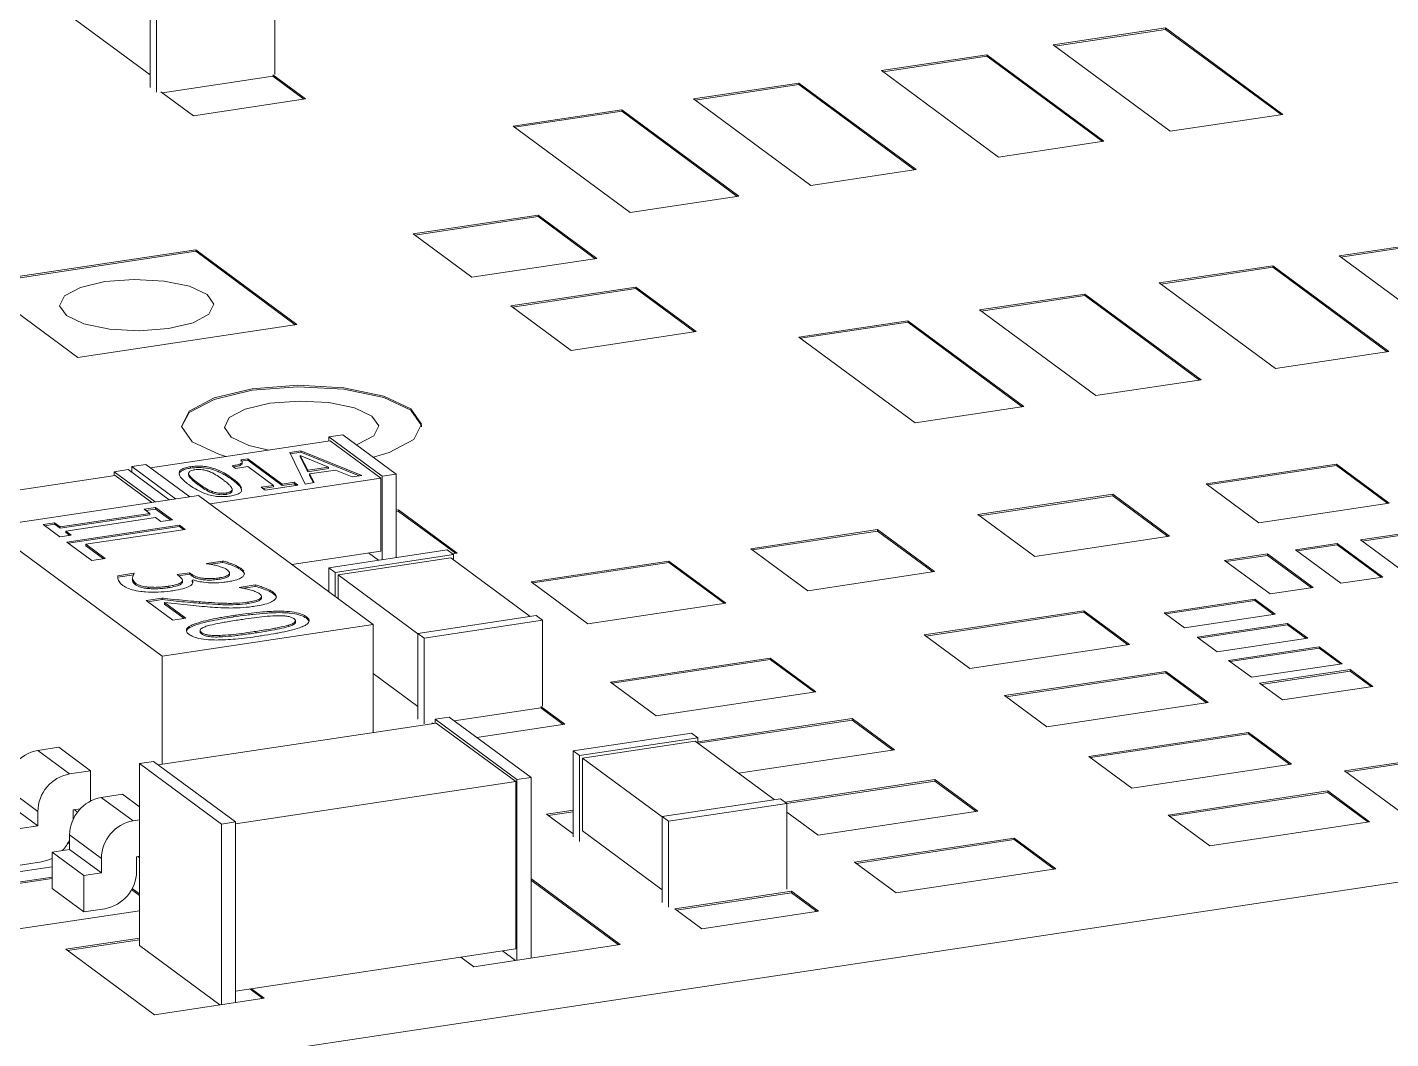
# Model space of a CAD drawing. Header units: millimetres. Extents: x 30 to 313, y 16 to 167.
# Drawn here: x 166.464 to 170.879, y 119.998 to 123.274 of the extents above; entities that cross this region are included whole.
import ezdxf

# ---------------------------------------------------------------- set-up
doc = ezdxf.new("R2010")
doc.units = ezdxf.units.MM

msp = doc.modelspace()

# ---------------------------------------------------------------- linework, layer by layer
at = {"color": 7, "linetype": 'Continuous', "lineweight": 15}
for p, q in [((167.2657, 123.1211), (167.2657, 123.3992)), ((166.8623, 123.0787), (166.8623, 123.3568)), ((166.8623, 123.1198), (166.604, 123.3105)), ((166.8829, 123.3416), (166.8829, 123.0635)), ((169.7854, 123.2173), (170.1499, 123.2721)), ((170.1499, 123.2674), (169.7907, 123.2133)), ((170.1499, 123.2721), (170.5292, 122.992)), ((170.1499, 123.2674), (170.1499, 123.2721)), ((170.5239, 122.9912), (170.1499, 123.2674)), ((170.1647, 122.9372), (169.7854, 123.2173)), ((169.2297, 123.1336), (169.571, 123.185)), ((169.571, 123.1803), (169.235, 123.1297)), ((169.571, 123.185), (169.9503, 122.9049)), ((169.571, 123.1803), (169.571, 123.185)), ((169.945, 122.9041), (169.571, 123.1803)), ((169.609, 122.8535), (169.2297, 123.1336)), ((166.9015, 123.0616), (167.2592, 123.1154)), ((167.2592, 123.1201), (167.3651, 123.0419)), ((167.3598, 123.0411), (167.2592, 123.1154)), ((168.6217, 123.0421), (168.9627, 123.0935)), ((168.9627, 123.0887), (168.627, 123.0382)), ((168.9627, 123.0935), (169.342, 122.8134)), ((168.9627, 123.0887), (168.9627, 123.0935)), ((169.3367, 122.8126), (168.9627, 123.0887)), ((167.0021, 122.9873), (166.8962, 123.0655)), ((167.3651, 123.0419), (167.0021, 122.9873)), ((169.001, 122.7621), (168.6217, 123.0421)), ((168.0368, 122.9541), (168.3889, 123.0071)), ((168.3889, 123.0024), (168.0421, 122.9502)), ((168.3889, 123.0071), (168.7683, 122.727)), ((168.3889, 123.0024), (168.3889, 123.0071)), ((168.7629, 122.7262), (168.3889, 123.0024)), ((168.4161, 122.674), (168.0368, 122.9541)), ((170.5292, 122.992), (170.1647, 122.9372)), ((169.9503, 122.9049), (169.609, 122.8535)), ((169.342, 122.8134), (169.001, 122.7621)), ((168.7683, 122.727), (168.4161, 122.674)), ((167.7132, 122.6049), (168.1182, 122.6658)), ((168.1182, 122.6611), (167.7185, 122.6009)), ((168.1182, 122.6658), (168.3084, 122.5253)), ((168.1182, 122.6611), (168.1182, 122.6658)), ((168.3031, 122.5245), (168.1182, 122.6611)), ((167.9034, 122.4644), (167.7132, 122.6049)), ((166.3, 122.4465), (167.0096, 122.5533)), ((167.0096, 122.5533), (167.3371, 122.3114)), ((167.0096, 122.5485), (167.0096, 122.5533)), ((170.7113, 122.5336), (171.0757, 122.5884)), ((171.0757, 122.5837), (170.7166, 122.5297)), ((167.0096, 122.5485), (166.3053, 122.4426)), ((167.3318, 122.3106), (167.0096, 122.5485)), ((168.3084, 122.5253), (167.9034, 122.4644)), ((171.0873, 122.2559), (170.7113, 122.5336)), ((170.1291, 122.446), (170.4969, 122.5013)), ((170.4969, 122.4966), (170.1344, 122.4421)), ((170.4969, 122.5013), (170.8729, 122.2237)), ((170.4969, 122.4966), (170.4969, 122.5013)), ((170.8676, 122.2229), (170.4969, 122.4966)), ((166.6275, 122.2047), (166.3, 122.4465)), ((168.0294, 122.3714), (168.4344, 122.4323)), ((168.4344, 122.4276), (168.0347, 122.3675)), ((168.4344, 122.4323), (168.6295, 122.2882)), ((168.4344, 122.4276), (168.4344, 122.4323)), ((168.6242, 122.2874), (168.4344, 122.4276)), ((170.5051, 122.1683), (170.1291, 122.446)), ((169.5475, 122.3585), (169.8885, 122.4098)), ((169.8885, 122.4051), (169.5528, 122.3546)), ((169.8885, 122.4098), (170.2646, 122.1321)), ((169.8885, 122.4051), (169.8885, 122.4098)), ((170.2593, 122.1313), (169.8885, 122.4051)), ((183.2217, 122.3589), (167.2716, 119.9589)), ((168.2246, 122.2273), (168.0294, 122.3714)), ((169.9236, 122.0808), (169.5475, 122.3585)), ((167.3371, 122.3114), (166.6275, 122.2047)), ((168.6295, 122.2882), (168.2246, 122.2273)), ((168.9626, 122.2705), (169.3148, 122.3235)), ((169.3148, 122.3188), (168.9679, 122.2666)), ((169.3148, 122.3235), (169.6908, 122.0458)), ((169.3148, 122.3188), (169.3148, 122.3235)), ((169.6855, 122.045), (169.3148, 122.3188)), ((169.3386, 121.9928), (168.9626, 122.2705)), ((170.8729, 122.2237), (170.5051, 122.1683)), ((170.2646, 122.1321), (169.9236, 122.0808)), ((169.6908, 122.0458), (169.3386, 121.9928)), ((166.8629, 121.8472), (167.4448, 121.9347)), ((167.4406, 121.9472), (167.4862, 121.954)), ((167.4406, 121.9341), (167.4406, 121.9472)), ((167.4406, 121.9472), (167.6134, 121.8196)), ((167.6093, 121.8132), (167.4448, 121.9347)), ((167.659, 121.8264), (167.4862, 121.954)), ((167.3138, 121.8968), (167.3497, 121.9022)), ((167.3634, 121.7945), (167.3138, 121.8968)), ((167.3497, 121.8975), (167.3159, 121.8924)), ((167.3497, 121.9022), (167.5469, 121.8221)), ((167.3497, 121.8975), (167.3497, 121.9022)), ((167.5384, 121.8209), (167.3497, 121.8975)), ((166.8026, 121.8512), (166.8482, 121.858)), ((166.9445, 121.7465), (166.8026, 121.8512)), ((166.8026, 121.8512), (166.8026, 121.8324)), ((166.8482, 121.858), (166.99, 121.7533)), ((166.9928, 121.8507), (166.9928, 121.846)), ((167.1387, 121.8454), (167.1274, 121.8538)), ((167.1783, 121.8514), (167.1387, 121.8454)), ((167.1551, 121.8733), (167.178, 121.8767)), ((167.178, 121.872), (167.1551, 121.8685)), ((167.1601, 121.8613), (167.1601, 121.866)), ((167.178, 121.8767), (167.2892, 121.7946)), ((167.178, 121.872), (167.178, 121.8767)), ((167.2892, 121.7898), (167.178, 121.872)), ((167.2611, 121.7903), (167.1783, 121.8514)), ((167.3723, 121.839), (167.3475, 121.8872)), ((167.3475, 121.8872), (167.4399, 121.8492)), ((167.3475, 121.8872), (167.3475, 121.8825)), ((167.3475, 121.8825), (167.3723, 121.8343)), ((167.4399, 121.8492), (167.3723, 121.839)), ((167.4399, 121.8492), (167.4399, 121.8444)), ((170.2808, 121.7954), (170.7029, 121.8589)), ((170.7029, 121.8542), (170.2861, 121.7915)), ((170.7029, 121.8589), (170.8742, 121.7324)), ((170.7029, 121.8542), (170.7029, 121.8589)), ((170.8689, 121.7316), (170.7029, 121.8542)), ((166.7491, 121.822), (165.8483, 121.6864)), ((166.745, 121.8344), (166.7906, 121.8413)), ((166.745, 121.8214), (166.745, 121.8344)), ((166.745, 121.8344), (166.8777, 121.7364)), ((166.8671, 121.7348), (166.7491, 121.822)), ((166.9233, 121.7433), (166.7906, 121.8413)), ((166.9865, 121.8299), (166.9865, 121.8252)), ((166.987, 121.8214), (166.987, 121.8261)), ((167.6093, 121.8132), (167.056, 121.7299)), ((167.1269, 121.8091), (167.1269, 121.8138)), ((167.3723, 121.8343), (167.4399, 121.8444)), ((167.3723, 121.8343), (167.3723, 121.839)), ((167.4621, 121.84), (167.3781, 121.8274)), ((167.3781, 121.8274), (167.3929, 121.799)), ((167.3781, 121.8227), (167.3781, 121.8274)), ((167.3906, 121.7986), (167.3781, 121.8227)), ((167.5163, 121.8175), (167.4621, 121.84)), ((167.5469, 121.8221), (167.5163, 121.8175)), ((167.6093, 121.5775), (167.6093, 121.8132)), ((167.659, 121.8264), (167.6134, 121.8196)), ((167.6134, 121.8196), (167.6134, 121.5495)), ((167.659, 121.5563), (167.659, 121.8264)), ((167.0186, 121.7576), (166.335, 121.6548)), ((167.0171, 121.7925), (167.0171, 121.7972)), ((167.0186, 121.7576), (167.5843, 121.3399)), ((167.0618, 121.7661), (167.0618, 121.7708)), ((167.1077, 121.7612), (167.1077, 121.7659)), ((167.1274, 121.7717), (167.1274, 121.7764)), ((167.2214, 121.7844), (167.2611, 121.7903)), ((167.234, 121.7751), (167.2214, 121.7844)), ((167.2611, 121.7856), (167.2267, 121.7804)), ((167.3406, 121.7911), (167.234, 121.7751)), ((167.2611, 121.7856), (167.2611, 121.7903)), ((167.2892, 121.7946), (167.328, 121.8004)), ((167.328, 121.7957), (167.2892, 121.7898)), ((167.2892, 121.7898), (167.2892, 121.7946)), ((167.328, 121.8004), (167.3406, 121.7911)), ((167.328, 121.8004), (167.328, 121.7957)), ((167.3353, 121.7903), (167.328, 121.7957)), ((167.3929, 121.799), (167.3634, 121.7945)), ((169.5422, 121.6957), (169.9786, 121.7614)), ((169.9786, 121.7614), (170.1627, 121.6254)), ((169.9786, 121.7566), (169.9786, 121.7614)), ((170.4521, 121.6689), (170.2808, 121.7954)), ((166.8425, 121.7128), (166.8797, 121.7184)), ((166.8797, 121.7136), (166.8478, 121.7088)), ((166.8797, 121.7184), (166.934, 121.6783)), ((166.8797, 121.7136), (166.8797, 121.7184)), ((166.9287, 121.6775), (166.8797, 121.7136)), ((169.9786, 121.7566), (169.5475, 121.6918)), ((170.1574, 121.6246), (169.9786, 121.7566)), ((170.8742, 121.7324), (170.4521, 121.6689)), ((166.5152, 121.6635), (166.5524, 121.6691)), ((166.5524, 121.6691), (166.5703, 121.6559)), ((166.5524, 121.6644), (166.5524, 121.6691)), ((166.5703, 121.6559), (166.8604, 121.6996)), ((166.8604, 121.6948), (166.5703, 121.6512)), ((166.8789, 121.6859), (166.5888, 121.6422)), ((166.8604, 121.6996), (166.8425, 121.7128)), ((166.8604, 121.6948), (166.8604, 121.6996)), ((166.8968, 121.6727), (166.8789, 121.6859)), ((166.934, 121.6783), (166.8968, 121.6727)), ((167.659, 121.7096), (167.6663, 121.7107)), ((167.6663, 121.706), (167.659, 121.7049)), ((167.6663, 121.7107), (167.8557, 121.5709)), ((167.6663, 121.706), (167.6663, 121.7107)), ((167.8504, 121.5701), (167.6663, 121.706)), ((169.7263, 121.5597), (169.5422, 121.6957)), ((166.9007, 121.237), (166.335, 121.6548)), ((166.5694, 121.6234), (166.5152, 121.6635)), ((166.5524, 121.6644), (166.5205, 121.6596)), ((166.5703, 121.6512), (166.5524, 121.6644)), ((166.6067, 121.629), (166.5694, 121.6234)), ((166.5703, 121.6512), (166.5703, 121.6559)), ((166.5888, 121.6422), (166.6067, 121.629)), ((166.5888, 121.6375), (166.5888, 121.6422)), ((166.6014, 121.6282), (166.5888, 121.6375)), ((166.5922, 121.6066), (166.9568, 121.6614)), ((166.9568, 121.6567), (166.5975, 121.6027)), ((166.9754, 121.6477), (166.6539, 121.5994)), ((166.9568, 121.6614), (166.9754, 121.6477)), ((166.9568, 121.6567), (166.9568, 121.6614)), ((166.9701, 121.6469), (166.9568, 121.6567)), ((168.807, 121.5851), (169.2173, 121.6468)), ((169.2173, 121.6421), (168.8123, 121.5812)), ((169.2173, 121.6468), (169.4014, 121.5108)), ((169.2173, 121.6421), (169.2173, 121.6468)), ((169.3961, 121.51), (169.2173, 121.6421)), ((170.1627, 121.6254), (169.7263, 121.5597)), ((170.7811, 121.6136), (170.9354, 121.6368)), ((170.9354, 121.6321), (170.7864, 121.6096)), ((166.6732, 121.5468), (166.5922, 121.6066)), ((166.6539, 121.5994), (166.7163, 121.5533)), ((166.6539, 121.5947), (166.6539, 121.5994)), ((166.711, 121.5525), (166.6539, 121.5947)), ((167.8238, 121.5811), (167.441, 121.5235)), ((167.8238, 121.5811), (167.8443, 121.5659)), ((168.9911, 121.4491), (168.807, 121.5851)), ((170.5701, 121.5818), (170.7055, 121.6022)), ((170.7174, 121.473), (170.5701, 121.5818)), ((170.7055, 121.5975), (170.5754, 121.5779)), ((170.7055, 121.6022), (170.8528, 121.4934)), ((170.7055, 121.5975), (170.7055, 121.6022)), ((170.8475, 121.4926), (170.7055, 121.5975)), ((170.9285, 121.5048), (170.7811, 121.6136)), ((166.7163, 121.5533), (166.6732, 121.5468)), ((167.0448, 121.5374), (167.0965, 121.5452)), ((167.0458, 121.5366), (167.0448, 121.5374)), ((167.0965, 121.5405), (167.0572, 121.5345)), ((167.0965, 121.5405), (167.0965, 121.5452)), ((167.6093, 121.5775), (167.3212, 121.5341)), ((167.4615, 121.5083), (167.8443, 121.5659)), ((167.8352, 121.5551), (167.4706, 121.5003)), ((167.6015, 121.5477), (167.5692, 121.5715)), ((167.8352, 121.5551), (168.092, 121.3655)), ((167.8557, 121.5709), (167.8407, 121.5686)), ((167.8443, 121.5659), (167.8443, 121.5484)), ((168.0955, 121.478), (168.5414, 121.5451)), ((168.5414, 121.5404), (168.1008, 121.4741)), ((168.5414, 121.5451), (168.7255, 121.4091)), ((168.5414, 121.5404), (168.5414, 121.5451)), ((168.7202, 121.4083), (168.5414, 121.5404)), ((170.341, 121.5473), (170.4802, 121.5683)), ((170.4883, 121.4385), (170.341, 121.5473)), ((170.4802, 121.5636), (170.3463, 121.5434)), ((170.4802, 121.5683), (170.6276, 121.4595)), ((170.4802, 121.5636), (170.4802, 121.5683)), ((170.6223, 121.4587), (170.4802, 121.5636)), ((166.7576, 121.4929), (166.7572, 121.4911)), ((166.7576, 121.4976), (166.8093, 121.5054)), ((166.8093, 121.5007), (166.7576, 121.4929)), ((166.7576, 121.4929), (166.7576, 121.4976)), ((166.8093, 121.5054), (166.8106, 121.5044)), ((166.8093, 121.5026), (166.8093, 121.5054)), ((166.9489, 121.501), (166.9894, 121.5071)), ((166.9569, 121.4951), (166.9489, 121.501)), ((166.9894, 121.5024), (166.9542, 121.4971)), ((166.9894, 121.5071), (166.9955, 121.5026)), ((166.9894, 121.5024), (166.9894, 121.5071)), ((166.9955, 121.4979), (166.9894, 121.5024)), ((166.9955, 121.4979), (166.9955, 121.5026)), ((167.1175, 121.5021), (167.1175, 121.4974)), ((167.1189, 121.5056), (167.1189, 121.5076)), ((167.1189, 121.5029), (167.1189, 121.5053)), ((167.1555, 121.5168), (167.1555, 121.5216)), ((167.4615, 121.5083), (167.441, 121.5235)), ((167.441, 121.5235), (167.441, 121.4457)), ((167.4615, 121.4305), (167.4615, 121.5083)), ((167.729, 121.3095), (167.4706, 121.5003)), ((167.4706, 121.5003), (167.4706, 121.4238)), ((169.4014, 121.5108), (168.9911, 121.4491)), ((170.8528, 121.4934), (170.7174, 121.473)), ((166.8145, 121.4685), (166.8145, 121.4732)), ((166.8559, 121.456), (166.8559, 121.4607)), ((166.9204, 121.4588), (166.9204, 121.4635)), ((166.9649, 121.473), (166.9649, 121.4777)), ((166.9669, 121.4775), (166.9669, 121.4822)), ((167.0019, 121.4842), (166.9984, 121.4837)), ((166.9984, 121.479), (166.9984, 121.4837)), ((166.9995, 121.4741), (166.9984, 121.479)), ((167.0852, 121.486), (167.0852, 121.4907)), ((167.1502, 121.4598), (167.2022, 121.4677)), ((167.1512, 121.459), (167.1502, 121.4598)), ((167.2022, 121.4629), (167.1627, 121.457)), ((167.2022, 121.4629), (167.2022, 121.4677)), ((168.2796, 121.342), (168.0955, 121.478)), ((170.6276, 121.4595), (170.4883, 121.4385)), ((166.8488, 121.4171), (166.9005, 121.4249)), ((166.9351, 121.3534), (166.8488, 121.4171)), ((166.9005, 121.4202), (166.8541, 121.4132)), ((166.9005, 121.4202), (166.9005, 121.4249)), ((166.9087, 121.4105), (166.9774, 121.3597)), ((166.9087, 121.4057), (166.9087, 121.4105)), ((166.9721, 121.3589), (166.9087, 121.4057)), ((167.022, 121.4085), (167.022, 121.4132)), ((167.1796, 121.4076), (167.1796, 121.4123)), ((167.2186, 121.4195), (167.2186, 121.4243)), ((167.2221, 121.4258), (167.2221, 121.4306)), ((167.2599, 121.4397), (167.2599, 121.4445)), ((168.7255, 121.4091), (168.2796, 121.342)), ((170.145, 121.3777), (170.4384, 121.4218)), ((170.4384, 121.4171), (170.1503, 121.3738)), ((170.4384, 121.4218), (170.5042, 121.3732)), ((170.4384, 121.4171), (170.4384, 121.4218)), ((170.4989, 121.3724), (170.4384, 121.4171)), ((167.1331, 121.3642), (167.1331, 121.3689)), ((167.3678, 121.3645), (167.3678, 121.3598)), ((167.729, 121.3109), (168.1118, 121.3685)), ((168.1323, 121.3533), (168.1118, 121.3685)), ((169.3677, 121.3059), (169.8848, 121.3837)), ((169.8848, 121.379), (169.373, 121.302)), ((169.8848, 121.3837), (170.0325, 121.2746)), ((169.8848, 121.379), (169.8848, 121.3837)), ((170.0272, 121.2738), (169.8848, 121.379)), ((170.2109, 121.3291), (170.145, 121.3777)), ((170.5042, 121.3732), (170.2109, 121.3291)), ((167.5843, 121.3399), (166.9007, 121.237)), ((166.9774, 121.3597), (166.9351, 121.3534)), ((167.0237, 121.3202), (167.0237, 121.3155)), ((167.2037, 121.3171), (167.2037, 121.3124)), ((167.31, 121.3329), (167.31, 121.3376)), ((167.3322, 121.347), (167.3322, 121.3517)), ((167.5843, 120.9898), (167.5843, 121.3399)), ((168.1323, 121.3533), (167.7495, 121.2957)), ((168.1323, 121.0751), (168.1323, 121.3533)), ((170.2516, 121.299), (170.5449, 121.3432)), ((170.5449, 121.3384), (170.2569, 121.2951)), ((170.5449, 121.3432), (170.6102, 121.2949)), ((170.5449, 121.3384), (170.5449, 121.3432)), ((170.6049, 121.2941), (170.5449, 121.3384)), ((167.0286, 121.3135), (167.0286, 121.3088)), ((167.0877, 121.304), (167.0877, 121.2993)), ((167.7495, 121.2957), (167.729, 121.3109)), ((167.729, 121.0327), (167.729, 121.3109)), ((167.7495, 121.2957), (167.7495, 121.0175)), ((169.5155, 121.1968), (169.3677, 121.3059)), ((170.0325, 121.2746), (169.5155, 121.1968)), ((170.3169, 121.2508), (170.2516, 121.299)), ((170.6102, 121.2949), (170.3169, 121.2508)), ((166.9007, 120.887), (166.9007, 121.237)), ((168.3527, 121.1532), (168.8697, 121.231)), ((168.8697, 121.231), (169.0174, 121.1219)), ((168.8697, 121.2263), (168.8697, 121.231)), ((170.3538, 121.2235), (170.6472, 121.2676)), ((170.6472, 121.2629), (170.3591, 121.2196)), ((170.6472, 121.2676), (170.7216, 121.2127)), ((170.6472, 121.2629), (170.6472, 121.2676)), ((170.7163, 121.2119), (170.6472, 121.2629)), ((168.8697, 121.2263), (168.358, 121.1493)), ((169.0121, 121.1211), (168.8697, 121.2263)), ((169.6285, 121.1091), (170.1503, 121.1877)), ((170.1503, 121.1877), (170.2873, 121.0865)), ((170.1503, 121.1829), (170.1503, 121.1877)), ((170.4282, 121.1686), (170.3538, 121.2235)), ((170.7216, 121.2127), (170.4282, 121.1686)), ((170.4542, 121.1494), (170.7475, 121.1935)), ((170.7475, 121.1888), (170.4595, 121.1455)), ((170.7475, 121.1935), (170.8211, 121.1392)), ((170.7475, 121.1888), (170.7475, 121.1935)), ((170.8158, 121.1384), (170.7475, 121.1888)), ((167.729, 121.0738), (167.5843, 121.1807)), ((168.5004, 121.0441), (168.3527, 121.1532)), ((170.1503, 121.1829), (169.6338, 121.1052)), ((170.282, 121.0857), (170.1503, 121.1829)), ((170.5278, 121.0951), (170.4542, 121.1494)), ((170.8211, 121.1392), (170.5278, 121.0951)), ((169.0174, 121.1219), (168.5004, 121.0441)), ((169.7655, 121.008), (169.6285, 121.1091)), ((167.8467, 121.0274), (168.1269, 121.0696)), ((168.1269, 121.0743), (168.205, 121.0167)), ((168.1997, 121.0159), (168.1269, 121.0696)), ((170.2873, 121.0865), (169.7655, 121.008)), ((166.8876, 120.885), (167.7884, 121.0205)), ((167.7775, 121.0189), (167.7743, 121.0213)), ((167.7843, 121.033), (167.8299, 121.0399)), ((167.7843, 121.033), (168.0497, 120.837)), ((167.7843, 121.0199), (167.7843, 121.033)), ((168.0456, 120.8306), (167.7884, 121.0205)), ((168.0953, 120.8439), (167.8299, 121.0399)), ((168.205, 121.0167), (167.9195, 120.9737)), ((168.6352, 120.9597), (169.1352, 121.0349)), ((169.1352, 121.0302), (168.6354, 120.955)), ((169.1352, 121.0349), (169.2722, 120.9337)), ((169.1352, 121.0302), (169.1352, 121.0349)), ((169.2669, 120.9329), (169.1352, 121.0302)), ((168.6146, 120.9879), (168.2318, 120.9303)), ((168.2524, 120.9151), (168.6352, 120.9727)), ((168.6146, 120.9879), (168.6352, 120.9727)), ((168.6352, 120.9727), (168.6352, 120.9552)), ((169.9009, 120.9122), (170.4179, 120.99)), ((170.4179, 120.9853), (169.9062, 120.9083)), ((170.4179, 120.99), (170.5571, 120.8872)), ((170.4179, 120.9853), (170.4179, 120.99)), ((170.5518, 120.8865), (170.4179, 120.9853)), ((166.5664, 120.9417), (166.4981, 120.9315)), ((166.4981, 120.9315), (166.6009, 120.8555)), ((166.5664, 120.9417), (166.6693, 120.8658)), ((168.2524, 120.9151), (168.2318, 120.9303)), ((168.2318, 120.9303), (168.2318, 120.6522)), ((168.6261, 120.9619), (168.2615, 120.9071)), ((168.6261, 120.9619), (168.8829, 120.7723)), ((169.2722, 120.9337), (168.7672, 120.8577)), ((170.7292, 120.8656), (171.1419, 120.9277)), ((171.1419, 120.9229), (170.7345, 120.8616)), ((166.8273, 120.889), (166.8729, 120.8958)), ((167.0927, 120.693), (166.8273, 120.889)), ((166.8273, 120.889), (166.8273, 120.2997)), ((166.8729, 120.8958), (167.1383, 120.6999)), ((168.2524, 120.637), (168.2524, 120.9151)), ((168.5198, 120.7163), (168.2615, 120.9071)), ((168.2615, 120.9071), (168.2615, 120.6714)), ((170.0401, 120.8095), (169.9009, 120.9122)), ((170.5571, 120.8872), (170.0401, 120.8095)), ((166.6693, 120.8658), (166.6009, 120.8555)), ((166.6693, 120.8658), (166.6693, 120.7682)), ((168.0456, 120.8306), (167.1383, 120.6941)), ((168.0456, 120.2885), (168.0456, 120.8306)), ((168.0953, 120.8439), (168.0497, 120.837)), ((168.0497, 120.837), (168.0497, 120.2521)), ((168.0953, 120.259), (168.0953, 120.8439)), ((168.9175, 120.7642), (169.4029, 120.8373)), ((169.4029, 120.8326), (168.9228, 120.7603)), ((169.4029, 120.8373), (169.542, 120.7345)), ((169.4029, 120.8326), (169.4029, 120.8373)), ((169.5367, 120.7337), (169.4029, 120.8326)), ((170.9433, 120.7075), (170.7292, 120.8656)), ((166.4984, 120.734), (166.3955, 120.81)), ((166.7721, 120.7898), (166.7038, 120.7796)), ((166.7721, 120.7898), (166.8273, 120.7491)), ((170.1578, 120.7225), (170.6749, 120.8003)), ((170.6749, 120.7956), (170.1632, 120.7186)), ((170.6749, 120.8003), (170.8098, 120.7007)), ((170.6749, 120.7956), (170.6749, 120.8003)), ((170.8045, 120.6999), (170.6749, 120.7956)), ((166.4984, 120.6869), (166.3955, 120.7628)), ((166.6123, 120.7394), (166.6361, 120.7429)), ((166.7038, 120.7796), (166.8066, 120.7036)), ((168.5198, 120.7176), (168.9026, 120.7752)), ((168.9232, 120.76), (168.5404, 120.7024)), ((168.9232, 120.76), (168.9026, 120.7752)), ((168.9232, 120.4819), (168.9232, 120.76)), ((166.4984, 120.734), (166.4984, 120.6869)), ((166.6123, 120.7077), (166.6123, 120.7394)), ((166.6269, 120.7321), (166.6163, 120.74)), ((166.8273, 120.7067), (166.8066, 120.7036)), ((167.0927, 120.693), (167.1383, 120.6999)), ((167.1383, 120.6999), (167.1383, 120.115)), ((168.1454, 120.725), (168.2318, 120.738)), ((168.2318, 120.6612), (168.1454, 120.725)), ((168.2318, 120.7333), (168.1507, 120.7211)), ((168.5404, 120.7024), (168.5198, 120.7176)), ((168.5198, 120.4395), (168.5198, 120.7176)), ((168.5404, 120.7024), (168.5404, 120.4243)), ((169.025, 120.6567), (168.9232, 120.7319)), ((169.542, 120.7345), (169.025, 120.6567)), ((170.2927, 120.6229), (170.1578, 120.7225)), ((170.8098, 120.7007), (170.2927, 120.6229)), ((166.4984, 120.6869), (166.4414, 120.6783)), ((166.7041, 120.5821), (166.6012, 120.6581)), ((166.6012, 120.6109), (166.6012, 120.6581)), ((167.0927, 120.1081), (167.0927, 120.693)), ((168.5198, 120.4806), (168.2615, 120.6714)), ((166.5443, 120.6023), (166.6012, 120.6109)), ((166.6012, 120.629), (166.5962, 120.6327)), ((166.598, 120.6361), (166.6012, 120.6337)), ((166.7041, 120.535), (166.6012, 120.6109)), ((169.1428, 120.5698), (169.6598, 120.6475)), ((169.6598, 120.6428), (169.1481, 120.5658)), ((169.6598, 120.6475), (169.7947, 120.5479)), ((169.6598, 120.6428), (169.6598, 120.6475)), ((169.7894, 120.5471), (169.6598, 120.6428)), ((166.4414, 120.5604), (166.5098, 120.5707)), ((166.5443, 120.6023), (166.6471, 120.5264)), ((166.5443, 120.4845), (166.5443, 120.6023)), ((166.7041, 120.5821), (166.7041, 120.535)), ((166.818, 120.5875), (166.8273, 120.5889)), ((166.818, 120.5403), (166.818, 120.5875)), ((166.8273, 120.5841), (166.822, 120.5881)), ((169.2777, 120.4701), (169.1428, 120.5698)), ((166.5443, 120.555), (166.2276, 120.5074)), ((166.2653, 120.4796), (166.5443, 120.5216)), ((166.7041, 120.535), (166.6471, 120.5264)), ((166.6471, 120.5264), (166.6471, 120.4085)), ((169.7947, 120.5479), (169.2777, 120.4701)), ((166.5443, 120.5168), (166.2706, 120.4757)), ((166.6471, 120.4085), (166.5443, 120.4845)), ((166.8273, 120.4621), (166.8019, 120.4808)), ((166.8038, 120.4842), (166.8273, 120.4668)), ((168.0953, 120.514), (168.0973, 120.5143)), ((168.0973, 120.5096), (168.0953, 120.5093)), ((168.0973, 120.5143), (168.3842, 120.3025)), ((168.0973, 120.5096), (168.0973, 120.5143)), ((168.3789, 120.3017), (168.0973, 120.5096)), ((168.5605, 120.4185), (168.9382, 120.4753)), ((168.9382, 120.4706), (168.5658, 120.4145)), ((168.9382, 120.4753), (169.0259, 120.4105)), ((168.9382, 120.4706), (168.9382, 120.4753)), ((169.0206, 120.4097), (168.9382, 120.4706)), ((166.8273, 120.4122), (166.4362, 120.3534)), ((166.6471, 120.4085), (166.7155, 120.4188)), ((168.6483, 120.3536), (168.5605, 120.4185)), ((169.0259, 120.4105), (168.6483, 120.3536)), ((166.5889, 120.2874), (166.8273, 120.3233)), ((166.8273, 120.3185), (166.5942, 120.2835)), ((168.3842, 120.3025), (167.9099, 120.2311)), ((166.8758, 120.0755), (166.5889, 120.2874)), ((166.8273, 120.2997), (167.0878, 120.1074)), ((168.0456, 120.2885), (167.1383, 120.152)), ((167.9099, 120.2311), (167.8683, 120.2618)), ((168.0448, 120.2514), (168.0032, 120.2821)), ((167.2316, 120.129), (166.8758, 120.0755)), ((167.2263, 120.1282), (167.1847, 120.159)), ((167.19, 120.1598), (167.2316, 120.129))]:
    msp.add_line(p, q, dxfattribs=at)
at = {"color": 7, "linetype": 'Continuous', "lineweight": 15, "flags": 128}
for points in [[(167.0464, 122.4085), (167.0684, 122.3769), (167.0524, 122.3448), (167.0008, 122.3172), (166.9214, 122.2983), (166.8264, 122.291), (166.7302, 122.2963), (166.6474, 122.3135), (166.5907, 122.34), (166.5687, 122.3716), (166.5847, 122.4037), (166.6363, 122.4313), (166.7157, 122.4502), (166.8107, 122.4575), (166.9069, 122.4522), (166.9897, 122.435), (167.0464, 122.4085)], [(166.998, 121.9316), (166.9637, 121.9809), (166.9886, 122.0307), (167.0689, 122.0736), (167.1923, 122.103), (167.34, 122.1144), (167.4895, 122.1061), (167.6182, 122.0794), (167.7063, 122.0382), (167.7406, 121.989), (167.7157, 121.9391), (167.6354, 121.8962), (167.5849, 121.8812)], [(167.7408, 121.9802), (167.7406, 121.9843), (167.7063, 122.0335), (167.6182, 122.0746), (167.4895, 122.1014), (167.34, 122.1097), (167.1923, 122.0983), (167.0689, 122.0689), (166.9886, 122.026), (166.9635, 121.9802)], [(167.2458, 121.9048), (167.181, 121.9195), (167.1243, 121.9459), (167.1023, 121.9776), (167.1183, 122.0097), (167.1699, 122.0373), (167.2493, 122.0562), (167.3443, 122.0635), (167.4405, 122.0582), (167.5233, 122.041), (167.58, 122.0145), (167.58, 122.0145)], [(167.58, 122.0145), (167.602, 121.9828), (167.586, 121.9508), (167.5344, 121.9232), (167.5301, 121.9217)], [(167.1082, 121.8841), (167.0861, 121.8905), (166.998, 121.9316)], [(166.5098, 120.5707), (166.5298, 120.5758), (166.5443, 120.5821)]]:
    msp.add_lwpolyline(points, dxfattribs=at)
at = {"color": 7, "linetype": 'Continuous', "lineweight": 15}
for centre, radius, start, end in [((166.5205, 120.8085), 0.125, 100.3468, 179.3273), ((166.6234, 120.7325), 0.125, 100.3468, 179.3273), ((166.7262, 120.6566), 0.125, 100.3468, 179.3273), ((166.8291, 120.5806), 0.125, 100.3468, 179.3273), ((166.4826, 120.6968), 0.1304, 316.6702, 335.4355), ((166.6931, 120.5418), 0.125, 280.3468, 359.3273)]:
    msp.add_arc(centre, radius, start, end, dxfattribs=at)
for points, knots in [([(166.9565, 121.8318), (166.9564, 121.8329), (166.9559, 121.8364), (166.9622, 121.8419), (166.9748, 121.8475), (166.9869, 121.8497), (166.9928, 121.8507)], [0, 0, 0, 0, 0.141467, 0.430902, 0.722137, 1, 1, 1, 1]), ([(166.9928, 121.846), (166.9898, 121.8455), (166.9808, 121.844), (166.9679, 121.8402), (166.9578, 121.8342), (166.9567, 121.8297), (166.9562, 121.8275)], [0, 0, 0, 0, 0.142768, 0.43157, 0.719326, 1, 1, 1, 1]), ([(166.9928, 121.8507), (166.9959, 121.8511), (167.0053, 121.8524), (167.0223, 121.8531), (167.044, 121.8513), (167.0637, 121.8467), (167.0856, 121.8388), (167.1069, 121.8278), (167.1202, 121.8185), (167.1269, 121.8138)], [0, 0, 0, 0, 0.051818, 0.156698, 0.258914, 0.392217, 0.522088, 0.758756, 1, 1, 1, 1]), ([(167.1269, 121.8091), (167.1255, 121.8101), (167.1185, 121.8151), (167.1066, 121.8229), (167.0906, 121.8314), (167.0736, 121.8387), (167.0552, 121.8445), (167.0324, 121.8479), (167.0116, 121.8483), (166.999, 121.8467), (166.9928, 121.846)], [0, 0, 0, 0, 0.051708, 0.258689, 0.406468, 0.5177, 0.686691, 0.792628, 0.899243, 1, 1, 1, 1]), ([(167.1274, 121.8538), (167.1304, 121.8543), (167.1395, 121.8557), (167.1506, 121.8583), (167.1586, 121.862), (167.1608, 121.8659), (167.159, 121.8697), (167.1563, 121.8722), (167.1551, 121.8733)], [0, 0, 0, 0, 0.134474, 0.405846, 0.539522, 0.674346, 0.866739, 1, 1, 1, 1]), ([(167.1598, 121.8613), (167.1599, 121.8611), (167.1604, 121.8598), (167.1586, 121.8575), (167.1525, 121.8543), (167.1432, 121.8518), (167.1355, 121.8505), (167.1325, 121.85)], [0, 0, 0, 0, 0.0458577, 0.2431803, 0.4410817, 0.7818578, 1, 1, 1, 1]), ([(166.9871, 121.7927), (166.9858, 121.7937), (166.979, 121.7988), (166.9692, 121.8069), (166.961, 121.8164), (166.956, 121.8231), (166.9564, 121.8268), (166.9565, 121.8281)], [0, 0, 0, 0, 0.089783, 0.44915, 0.701967, 0.894971, 1, 1, 1, 1]), ([(166.987, 121.8214), (166.9865, 121.8225), (166.9859, 121.8238), (166.9866, 121.825), (166.9867, 121.8252)], [0, 0, 0, 0, 0.8726493, 1, 1, 1, 1]), ([(166.987, 121.8261), (166.9867, 121.8272), (166.986, 121.83), (166.9876, 121.8339), (166.9931, 121.8375), (166.9998, 121.8395), (167.0047, 121.8403), (167.0065, 121.8406)], [0, 0, 0, 0, 0.1946051, 0.4874137, 0.6833243, 0.879469, 1, 1, 1, 1]), ([(167.0171, 121.7972), (167.0157, 121.7982), (167.0089, 121.8033), (167, 121.8106), (166.9909, 121.8192), (166.9883, 121.8238), (166.987, 121.8261)], [0, 0, 0, 0, 0.108661, 0.543469, 0.77068, 1, 1, 1, 1]), ([(167.0171, 121.7925), (167.0157, 121.7935), (167.0089, 121.7986), (167, 121.8058), (166.9909, 121.8145), (166.9883, 121.8191), (166.987, 121.8214)], [0, 0, 0, 0, 0.108661, 0.543469, 0.77068, 1, 1, 1, 1]), ([(167.0065, 121.8406), (167.0097, 121.841), (167.0161, 121.8418), (167.0263, 121.8417), (167.0378, 121.8401), (167.0457, 121.8379), (167.0504, 121.8362), (167.0513, 121.8359)], [0, 0, 0, 0, 0.199391, 0.400258, 0.588172, 0.928597, 1, 1, 1, 1]), ([(167.0513, 121.8359), (167.0534, 121.8351), (167.0642, 121.8308), (167.0794, 121.8218), (167.091, 121.8135), (167.0969, 121.8093)], [0, 0, 0, 0, 0.10841, 0.543796, 1, 1, 1, 1]), ([(167.0969, 121.8093), (167.0983, 121.8083), (167.1051, 121.8032), (167.114, 121.7959), (167.123, 121.7873), (167.1255, 121.7827), (167.1268, 121.7804)], [0, 0, 0, 0, 0.108616, 0.543257, 0.770536, 1, 1, 1, 1]), ([(167.1269, 121.8138), (167.1282, 121.8128), (167.135, 121.8077), (167.1445, 121.7996), (167.1534, 121.79), (167.1562, 121.7846), (167.1574, 121.7822)], [0, 0, 0, 0, 0.100173, 0.501132, 0.784422, 1, 1, 1, 1]), ([(167.1574, 121.7762), (167.1571, 121.7774), (167.1557, 121.7836), (167.145, 121.7947), (167.1329, 121.8043), (167.1269, 121.8091)], [0, 0, 0, 0, 0.0978745, 0.5446027, 1, 1, 1, 1]), ([(167.1214, 121.7558), (167.1183, 121.7554), (167.1089, 121.7541), (167.0919, 121.7534), (167.0701, 121.7551), (167.0504, 121.7596), (167.0286, 121.7675), (167.0072, 121.7786), (166.9939, 121.788), (166.9871, 121.7927)], [0, 0, 0, 0, 0.051723, 0.156365, 0.260044, 0.391983, 0.519057, 0.757191, 1, 1, 1, 1]), ([(167.0618, 121.7708), (167.0596, 121.7717), (167.0489, 121.776), (167.0341, 121.7849), (167.0228, 121.7931), (167.0171, 121.7972)], [0, 0, 0, 0, 0.109873, 0.551569, 1, 1, 1, 1]), ([(167.0618, 121.7661), (167.0596, 121.767), (167.0489, 121.7712), (167.0341, 121.7802), (167.0228, 121.7884), (167.0171, 121.7925)], [0, 0, 0, 0, 0.109873, 0.551569, 1, 1, 1, 1]), ([(167.1077, 121.7659), (167.1045, 121.7655), (167.0982, 121.7647), (167.0879, 121.7648), (167.0763, 121.7663), (167.0679, 121.7686), (167.063, 121.7704), (167.0618, 121.7708)], [0, 0, 0, 0, 0.193409, 0.38816, 0.574675, 0.898968, 1, 1, 1, 1]), ([(167.1077, 121.7612), (167.1045, 121.7608), (167.0982, 121.76), (167.0879, 121.7601), (167.0763, 121.7616), (167.0679, 121.7639), (167.063, 121.7657), (167.0618, 121.7661)], [0, 0, 0, 0, 0.193409, 0.38816, 0.574675, 0.898968, 1, 1, 1, 1]), ([(167.1268, 121.7804), (167.1271, 121.7792), (167.128, 121.7762), (167.1261, 121.772), (167.1194, 121.7684), (167.113, 121.7668), (167.1088, 121.7661), (167.1077, 121.7659)], [0, 0, 0, 0, 0.196073, 0.534294, 0.729245, 0.923916, 1, 1, 1, 1]), ([(167.1271, 121.7717), (167.1267, 121.77), (167.126, 121.7671), (167.1193, 121.7637), (167.113, 121.7621), (167.1088, 121.7614), (167.1077, 121.7612)], [0, 0, 0, 0, 0.39504, 0.648285, 0.901165, 1, 1, 1, 1]), ([(167.1574, 121.7784), (167.1579, 121.776), (167.1588, 121.7712), (167.1518, 121.7645), (167.1391, 121.759), (167.1271, 121.7568), (167.1214, 121.7558)], [0, 0, 0, 0, 0.260979, 0.511634, 0.763898, 1, 1, 1, 1]), ([(167.0801, 121.5294), (167.0775, 121.5301), (167.0709, 121.5319), (167.0594, 121.5342), (167.0504, 121.5358), (167.0458, 121.5366)], [0, 0, 0, 0, 0.246816, 0.622195, 1, 1, 1, 1]), ([(167.0965, 121.5452), (167.0992, 121.5445), (167.1074, 121.5426), (167.1194, 121.5387), (167.1382, 121.5319), (167.1485, 121.5257), (167.1555, 121.5216)], [0, 0, 0, 0, 0.107654, 0.323156, 0.538364, 1, 1, 1, 1]), ([(167.1555, 121.5168), (167.154, 121.5179), (167.1497, 121.5209), (167.1387, 121.5266), (167.1211, 121.5338), (167.1048, 121.5382), (167.0965, 121.5405)], [0, 0, 0, 0, 0.107538, 0.322913, 0.657088, 1, 1, 1, 1]), ([(166.7733, 121.4661), (166.772, 121.4671), (166.7653, 121.4722), (166.7599, 121.4799), (166.7569, 121.4878), (166.7572, 121.4914), (166.7574, 121.4927)], [0, 0, 0, 0, 0.122046, 0.613143, 0.857334, 1, 1, 1, 1]), ([(166.8106, 121.5044), (166.8098, 121.5033), (166.8072, 121.5001), (166.8052, 121.494), (166.8036, 121.4845), (166.8103, 121.4775), (166.8145, 121.4732)], [0, 0, 0, 0, 0.1051851, 0.3157849, 0.579235, 1, 1, 1, 1]), ([(166.9649, 121.4777), (166.9656, 121.4788), (166.9677, 121.4818), (166.9655, 121.4879), (166.9601, 121.4924), (166.9569, 121.4951)], [0, 0, 0, 0, 0.1866535, 0.5179939, 1, 1, 1, 1]), ([(166.9955, 121.5026), (166.997, 121.5016), (167.0023, 121.498), (167.0144, 121.4929), (167.0338, 121.489), (167.055, 121.4877), (167.0725, 121.4889), (167.0824, 121.4903), (167.0852, 121.4907)], [0, 0, 0, 0, 0.091893, 0.33367, 0.519125, 0.705688, 0.914635, 1, 1, 1, 1]), ([(167.0852, 121.486), (167.0821, 121.4856), (167.0729, 121.4843), (167.0568, 121.4832), (167.0377, 121.4839), (167.0207, 121.4868), (167.0056, 121.4914), (166.999, 121.4956), (166.9955, 121.4979)], [0, 0, 0, 0, 0.091814, 0.276825, 0.443724, 0.61051, 0.79312, 1, 1, 1, 1]), ([(167.1116, 121.5164), (167.1102, 121.5174), (167.1062, 121.5201), (167.0959, 121.5246), (167.0859, 121.5276), (167.0801, 121.5294)], [0, 0, 0, 0, 0.197976, 0.533268, 1, 1, 1, 1]), ([(167.0852, 121.4907), (167.0882, 121.4912), (167.0972, 121.4927), (167.11, 121.4963), (167.1151, 121.5002), (167.1175, 121.5021)], [0, 0, 0, 0, 0.207513, 0.623671, 1, 1, 1, 1]), ([(167.1175, 121.4974), (167.1163, 121.4963), (167.1131, 121.4934), (167.1025, 121.489), (167.0911, 121.487), (167.0852, 121.486)], [0, 0, 0, 0, 0.208402, 0.587295, 1, 1, 1, 1]), ([(167.1641, 121.4968), (167.1631, 121.4957), (167.1595, 121.4919), (167.1479, 121.4858), (167.129, 121.4806), (167.1152, 121.4784), (167.1093, 121.4774)], [0, 0, 0, 0, 0.121384, 0.441172, 0.762861, 1, 1, 1, 1]), ([(167.1175, 121.5021), (167.1181, 121.5032), (167.1198, 121.5062), (167.1178, 121.5112), (167.1137, 121.5147), (167.1116, 121.5164)], [0, 0, 0, 0, 0.228071, 0.626246, 1, 1, 1, 1]), ([(167.1185, 121.5029), (167.1187, 121.5026), (167.1199, 121.5008), (167.1186, 121.4989), (167.1175, 121.4974)], [0, 0, 0, 0, 0.166138, 1, 1, 1, 1]), ([(167.1555, 121.5216), (167.1568, 121.5205), (167.1608, 121.5175), (167.1635, 121.5143), (167.1652, 121.5121)], [0, 0, 0, 0, 0.3328728, 1, 1, 1, 1]), ([(167.1663, 121.5001), (167.1666, 121.5019), (167.1674, 121.5077), (167.1603, 121.5131), (167.1555, 121.5168)], [0, 0, 0, 0, 0.313841, 1, 1, 1, 1]), ([(167.166, 121.5068), (167.1667, 121.5049), (167.1679, 121.5015), (167.1653, 121.4983), (167.1641, 121.4968)], [0, 0, 0, 0, 0.552501, 1, 1, 1, 1]), ([(166.8414, 121.4457), (166.8382, 121.446), (166.8245, 121.4474), (166.8072, 121.4508), (166.787, 121.4574), (166.7789, 121.4626), (166.7733, 121.4661)], [0, 0, 0, 0, 0.106058, 0.452847, 0.624371, 1, 1, 1, 1]), ([(166.8145, 121.4685), (166.8132, 121.4695), (166.8072, 121.4743), (166.8043, 121.4804), (166.805, 121.4852), (166.8051, 121.486)], [0, 0, 0, 0, 0.1863239, 0.8702491, 1, 1, 1, 1]), ([(166.8145, 121.4732), (166.816, 121.4722), (166.8215, 121.4686), (166.8342, 121.4634), (166.8493, 121.4615), (166.8559, 121.4607)], [0, 0, 0, 0, 0.1740687, 0.6366972, 1, 1, 1, 1]), ([(166.8559, 121.456), (166.8527, 121.4563), (166.8439, 121.4572), (166.8289, 121.4607), (166.8193, 121.4651), (166.815, 121.4681), (166.8145, 121.4685)], [0, 0, 0, 0, 0.174144, 0.474588, 0.935867, 1, 1, 1, 1]), ([(166.9359, 121.4489), (166.9328, 121.4485), (166.9174, 121.4463), (166.8876, 121.4439), (166.8582, 121.4443), (166.8433, 121.4456), (166.8414, 121.4457)], [0, 0, 0, 0, 0.103522, 0.521115, 0.939515, 1, 1, 1, 1]), ([(166.8559, 121.4607), (166.8592, 121.4605), (166.8675, 121.46), (166.8853, 121.4598), (166.9039, 121.4612), (166.9164, 121.463), (166.9204, 121.4635)], [0, 0, 0, 0, 0.1513042, 0.3839064, 0.8015385, 1, 1, 1, 1]), ([(166.9204, 121.4588), (166.9173, 121.4584), (166.9086, 121.4571), (166.8906, 121.4552), (166.8714, 121.455), (166.859, 121.4558), (166.8559, 121.456)], [0, 0, 0, 0, 0.151183, 0.428014, 0.856281, 1, 1, 1, 1]), ([(166.9204, 121.4635), (166.9234, 121.464), (166.9314, 121.4653), (166.9454, 121.4682), (166.9587, 121.4724), (166.9632, 121.4763), (166.9649, 121.4777)], [0, 0, 0, 0, 0.157917, 0.418628, 0.781492, 1, 1, 1, 1]), ([(166.9649, 121.473), (166.9637, 121.4719), (166.9606, 121.469), (166.9483, 121.464), (166.9331, 121.4608), (166.9225, 121.4592), (166.9204, 121.4588)], [0, 0, 0, 0, 0.158873, 0.445055, 0.888633, 1, 1, 1, 1]), ([(166.9935, 121.4663), (166.992, 121.4653), (166.9859, 121.4611), (166.9676, 121.4544), (166.947, 121.4508), (166.9359, 121.4489)], [0, 0, 0, 0, 0.12669, 0.527211, 1, 1, 1, 1]), ([(166.9662, 121.4775), (166.9664, 121.4768), (166.9668, 121.4753), (166.9655, 121.4738), (166.9649, 121.473)], [0, 0, 0, 0, 0.468705, 1, 1, 1, 1]), ([(166.9984, 121.4837), (166.9988, 121.4826), (167.0001, 121.4796), (167.0009, 121.4737), (166.9963, 121.4691), (166.9935, 121.4663)], [0, 0, 0, 0, 0.188171, 0.505855, 1, 1, 1, 1]), ([(167.1093, 121.4774), (167.1062, 121.477), (167.093, 121.4751), (167.0673, 121.4737), (167.0368, 121.4757), (167.0144, 121.4796), (167.0053, 121.483), (167.0019, 121.4842)], [0, 0, 0, 0, 0.085518, 0.368261, 0.651283, 0.87029, 1, 1, 1, 1]), ([(167.1848, 121.4521), (167.1822, 121.4528), (167.1757, 121.4545), (167.1643, 121.4568), (167.1556, 121.4583), (167.1512, 121.459)], [0, 0, 0, 0, 0.253109, 0.625518, 1, 1, 1, 1]), ([(167.2162, 121.4392), (167.2147, 121.4402), (167.2106, 121.4429), (167.2004, 121.4474), (167.1904, 121.4504), (167.1848, 121.4521)], [0, 0, 0, 0, 0.19923, 0.543664, 1, 1, 1, 1]), ([(167.2022, 121.4677), (167.2048, 121.467), (167.2127, 121.4649), (167.2245, 121.461), (167.2431, 121.4544), (167.2532, 121.4485), (167.2599, 121.4445)], [0, 0, 0, 0, 0.109851, 0.329634, 0.54924, 1, 1, 1, 1]), ([(167.2599, 121.4397), (167.2585, 121.4407), (167.2541, 121.4438), (167.2431, 121.4494), (167.2255, 121.4563), (167.21, 121.4607), (167.2022, 121.4629)], [0, 0, 0, 0, 0.109752, 0.329603, 0.661716, 1, 1, 1, 1]), ([(166.9005, 121.4249), (166.9037, 121.4245), (166.9196, 121.4228), (166.9476, 121.4199), (166.9849, 121.4162), (167.0096, 121.4142), (167.022, 121.4132)], [0, 0, 0, 0, 0.079049, 0.395255, 0.697463, 1, 1, 1, 1]), ([(167.022, 121.4085), (167.0188, 121.4087), (167.0026, 121.41), (166.9741, 121.4125), (166.937, 121.4163), (166.9127, 121.4189), (166.9005, 121.4202)], [0, 0, 0, 0, 0.07905, 0.395305, 0.697603, 1, 1, 1, 1]), ([(167.0402, 121.3974), (167.0369, 121.3977), (167.0207, 121.399), (166.9907, 121.4018), (166.9502, 121.406), (166.9225, 121.409), (166.9087, 121.4105)], [0, 0, 0, 0, 0.072875, 0.364428, 0.682189, 1, 1, 1, 1]), ([(167.022, 121.4132), (167.0253, 121.4129), (167.0415, 121.4116), (167.0709, 121.4096), (167.104, 121.408), (167.1376, 121.4081), (167.161, 121.4097), (167.1765, 121.4119), (167.1796, 121.4123)], [0, 0, 0, 0, 0.062261, 0.311377, 0.560737, 0.685476, 0.93693, 1, 1, 1, 1]), ([(167.1796, 121.4076), (167.1766, 121.4072), (167.1611, 121.405), (167.1332, 121.403), (167.0972, 121.4036), (167.0609, 121.4055), (167.036, 121.4074), (167.022, 121.4085)], [0, 0, 0, 0, 0.062305, 0.313894, 0.523443, 0.732151, 1, 1, 1, 1]), ([(167.1796, 121.4123), (167.1826, 121.4128), (167.1938, 121.4146), (167.2089, 121.4183), (167.2159, 121.4226), (167.2186, 121.4243)], [0, 0, 0, 0, 0.185454, 0.688279, 1, 1, 1, 1]), ([(167.2186, 121.4195), (167.2172, 121.4185), (167.2127, 121.4155), (167.1998, 121.4111), (167.1867, 121.4088), (167.1796, 121.4076)], [0, 0, 0, 0, 0.1861256, 0.5588733, 1, 1, 1, 1]), ([(167.2599, 121.4445), (167.2612, 121.4434), (167.2676, 121.4384), (167.2729, 121.4297), (167.2664, 121.4188), (167.2509, 121.4101), (167.2284, 121.4032), (167.2102, 121.4001), (167.2014, 121.3987)], [0, 0, 0, 0, 0.0594057, 0.2901918, 0.464221, 0.6378217, 0.8250612, 1, 1, 1, 1]), ([(167.2186, 121.4243), (167.2196, 121.4253), (167.2224, 121.4283), (167.2225, 121.4335), (167.2183, 121.4373), (167.2162, 121.4392)], [0, 0, 0, 0, 0.218635, 0.603509, 1, 1, 1, 1]), ([(167.2211, 121.4272), (167.2215, 121.4264), (167.2229, 121.4238), (167.2203, 121.4212), (167.2186, 121.4195)], [0, 0, 0, 0, 0.336003, 1, 1, 1, 1]), ([(167.2701, 121.4272), (167.2701, 121.4273), (167.2712, 121.4316), (167.2655, 121.4357), (167.2599, 121.4397)], [0, 0, 0, 0, 0.024308, 1, 1, 1, 1]), ([(166.9881, 121.3074), (166.9868, 121.3084), (166.9814, 121.3127), (166.9769, 121.321), (166.9832, 121.3301), (166.9955, 121.3374), (167.0136, 121.3446), (167.0412, 121.3522), (167.0701, 121.3583), (167.1006, 121.3639), (167.12, 121.3669), (167.1331, 121.3689)], [0, 0, 0, 0, 0.038126, 0.159015, 0.280581, 0.348838, 0.444907, 0.600877, 0.756365, 0.834002, 1, 1, 1, 1]), ([(167.1331, 121.3642), (167.1301, 121.3638), (167.121, 121.3624), (167.1, 121.359), (167.0706, 121.3537), (167.0407, 121.3472), (167.0125, 121.3395), (166.9911, 121.3312), (166.9808, 121.3229), (166.9799, 121.3189), (166.9798, 121.3181)], [0, 0, 0, 0, 0.046486, 0.139465, 0.325512, 0.511689, 0.636023, 0.83347, 0.966109, 1, 1, 1, 1]), ([(167.1212, 121.393), (167.1179, 121.393), (167.1012, 121.3932), (167.074, 121.3947), (167.0506, 121.3966), (167.0402, 121.3974)], [0, 0, 0, 0, 0.121647, 0.609457, 1, 1, 1, 1]), ([(167.2014, 121.3987), (167.1983, 121.3982), (167.183, 121.396), (167.1562, 121.3934), (167.132, 121.3931), (167.1212, 121.393)], [0, 0, 0, 0, 0.121193, 0.608682, 1, 1, 1, 1]), ([(167.1331, 121.3689), (167.1362, 121.3694), (167.1514, 121.3717), (167.1792, 121.3754), (167.215, 121.3794), (167.2466, 121.3818), (167.273, 121.3828), (167.3, 121.3826), (167.3291, 121.3798), (167.3542, 121.3731), (167.3635, 121.3672), (167.3678, 121.3645)], [0, 0, 0, 0, 0.03802, 0.190155, 0.342354, 0.468233, 0.559287, 0.64469, 0.77451, 0.897309, 1, 1, 1, 1]), ([(167.3678, 121.3598), (167.3663, 121.3608), (167.3603, 121.365), (167.3446, 121.3716), (167.3211, 121.3759), (167.292, 121.3782), (167.2651, 121.378), (167.2294, 121.376), (167.2016, 121.3733), (167.1672, 121.3692), (167.1468, 121.3662), (167.1331, 121.3642)], [0, 0, 0, 0, 0.03806, 0.159391, 0.281384, 0.333759, 0.500405, 0.582662, 0.74732, 0.829508, 1, 1, 1, 1]), ([(167.1522, 121.3549), (167.1552, 121.3553), (167.1704, 121.3576), (167.197, 121.3612), (167.2321, 121.3658), (167.2561, 121.3672), (167.2682, 121.3679)], [0, 0, 0, 0, 0.081379, 0.406953, 0.701424, 1, 1, 1, 1]), ([(167.3678, 121.3645), (167.3691, 121.3635), (167.3744, 121.3593), (167.3789, 121.3511), (167.3726, 121.342), (167.3605, 121.3347), (167.3424, 121.3275), (167.3147, 121.3198), (167.2859, 121.3137), (167.2553, 121.3081), (167.2359, 121.3051), (167.2228, 121.303)], [0, 0, 0, 0, 0.038151, 0.158123, 0.278737, 0.347004, 0.443623, 0.600021, 0.755946, 0.833799, 1, 1, 1, 1]), ([(167.2682, 121.3679), (167.2715, 121.368), (167.2816, 121.3683), (167.2968, 121.3678), (167.312, 121.3654), (167.3217, 121.3621), (167.3256, 121.3595), (167.3273, 121.3585)], [0, 0, 0, 0, 0.141498, 0.42691, 0.635526, 0.844609, 1, 1, 1, 1]), ([(167.0286, 121.3135), (167.0274, 121.3145), (167.0242, 121.3172), (167.0229, 121.3218), (167.028, 121.3274), (167.0372, 121.3317), (167.0447, 121.334), (167.0471, 121.3348)], [0, 0, 0, 0, 0.13989, 0.357083, 0.565863, 0.865132, 1, 1, 1, 1]), ([(167.0471, 121.3348), (167.0496, 121.3355), (167.0621, 121.3392), (167.082, 121.3434), (167.115, 121.3491), (167.1366, 121.3525), (167.1522, 121.3549)], [0, 0, 0, 0, 0.082276, 0.412882, 0.577382, 1, 1, 1, 1]), ([(167.2037, 121.3171), (167.2007, 121.3166), (167.1855, 121.3144), (167.1589, 121.3107), (167.1236, 121.3062), (167.0997, 121.3048), (167.0877, 121.304)], [0, 0, 0, 0, 0.081407, 0.407105, 0.701807, 1, 1, 1, 1]), ([(167.31, 121.3376), (167.3075, 121.3369), (167.295, 121.3332), (167.275, 121.329), (167.2419, 121.323), (167.2198, 121.3196), (167.2037, 121.3171)], [0, 0, 0, 0, 0.081196, 0.407118, 0.569444, 1, 1, 1, 1]), ([(167.2037, 121.3124), (167.2067, 121.3128), (167.2219, 121.3151), (167.2477, 121.3194), (167.2812, 121.3253), (167.3004, 121.3303), (167.31, 121.3329)], [0, 0, 0, 0, 0.081156, 0.405851, 0.701048, 1, 1, 1, 1]), ([(167.3273, 121.3585), (167.3285, 121.3574), (167.3317, 121.3548), (167.3331, 121.3502), (167.3279, 121.3445), (167.319, 121.3405), (167.3119, 121.3382), (167.31, 121.3376)], [0, 0, 0, 0, 0.143335, 0.36629, 0.579262, 0.886541, 1, 1, 1, 1]), ([(167.31, 121.3329), (167.3124, 121.3337), (167.3197, 121.336), (167.3279, 121.3401), (167.3326, 121.3444), (167.3319, 121.3465), (167.3317, 121.3469)], [0, 0, 0, 0, 0.204268, 0.616232, 0.90963, 1, 1, 1, 1]), ([(167.3755, 121.3493), (167.3748, 121.3516), (167.3738, 121.3552), (167.3694, 121.3586), (167.3678, 121.3598)], [0, 0, 0, 0, 0.623985, 1, 1, 1, 1]), ([(167.2228, 121.303), (167.2197, 121.3026), (167.2045, 121.3003), (167.1767, 121.2965), (167.1408, 121.2926), (167.1091, 121.2901), (167.0826, 121.2892), (167.0556, 121.2895), (167.0265, 121.2922), (167.0016, 121.299), (166.9923, 121.3048), (166.9881, 121.3074)], [0, 0, 0, 0, 0.038037, 0.190243, 0.342512, 0.46901, 0.560315, 0.646215, 0.77583, 0.898555, 1, 1, 1, 1]), ([(167.0244, 121.3155), (167.0243, 121.3145), (167.0243, 121.3122), (167.0271, 121.31), (167.0286, 121.3088)], [0, 0, 0, 0, 0.439856, 1, 1, 1, 1]), ([(167.0877, 121.304), (167.0844, 121.3039), (167.0743, 121.3036), (167.0591, 121.3042), (167.0439, 121.3065), (167.0342, 121.3099), (167.0303, 121.3124), (167.0286, 121.3135)], [0, 0, 0, 0, 0.141498, 0.42691, 0.635526, 0.844609, 1, 1, 1, 1]), ([(167.0286, 121.3088), (167.0301, 121.3078), (167.034, 121.3052), (167.0436, 121.3019), (167.0596, 121.2994), (167.0749, 121.2989), (167.0848, 121.2992), (167.0877, 121.2993)], [0, 0, 0, 0, 0.141855, 0.363878, 0.577896, 0.876566, 1, 1, 1, 1]), ([(167.0877, 121.2993), (167.091, 121.2995), (167.1076, 121.3002), (167.1301, 121.3025), (167.1654, 121.3068), (167.1876, 121.31), (167.2037, 121.3124)], [0, 0, 0, 0, 0.08145, 0.408325, 0.571149, 1, 1, 1, 1])]:
    msp.add_open_spline(points, degree=3, knots=knots, dxfattribs=at)

doc.saveas('drawing.dxf')
